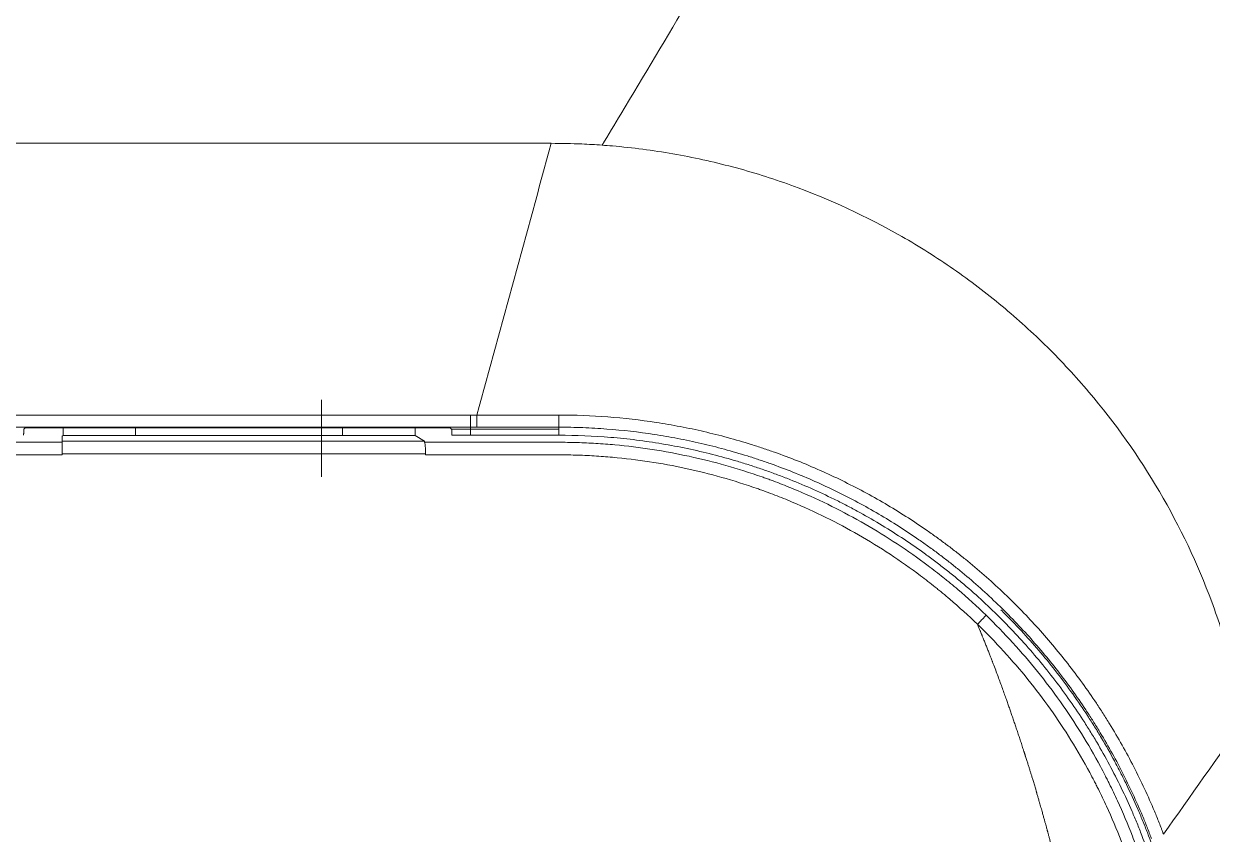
# Model space of a CAD drawing. Header units: inches. Extents: x 3778 to 56227, y -16914 to 35091.
# Drawn here: x 35951.9 to 36048.3, y -13238.3 to -13172.6 of the extents above; entities that cross this region are included whole.
import ezdxf

# ---------------------------------------------------------------- set-up
doc = ezdxf.new("R2010")
doc.units = ezdxf.units.IN
doc.header["$LTSCALE"] = 100
doc.header["$MEASUREMENT"] = 0
doc.layers.add('2-con', color=2, linetype='Continuous')
doc.layers.add('mark-B', color=2, linetype='Continuous', lineweight=20)

# ---------------------------------------------------------------- blocks, each defined once
blk = doc.blocks.new('무풍1way 일반')
at = {"layer": 'mark-B'}
for p, q in [((-437.569, -332.681), (-437.569, -337.426)), ((-437.569, -337.565), (-437.569, -332.932)), ((-437.569, -333.079), (-437.569, -335.12)), ((-437.569, -333.781), (-437.569, -333.102)), ((-437.569, -333.436), (-437.569, -338.928)), ((-437.569, -334.618), (-437.569, -333.565)), ((-446.004, -334.556), (-416.538, -334.556)), ((-437.569, -335.684), (-437.569, -333.781)), ((-437.569, -333.794), (-437.569, -334.367)), ((-437.569, -333.927), (-437.569, -337.936)), ((-437.569, -338.104), (-437.569, -334.598)), ((-416.538, -334.556), (-416.538, -335.575)), ((-445.16, -336.031), (-445.921, -335.575)), ((-416.538, -335.575), (-445.921, -335.575)), ((-437.569, -335.12), (-437.569, -335.732)), ((-416.538, -335.994), (-416.538, -335.575)), ((-456.822, -336.563), (-456.822, -336.061)), ((-456.822, -336.563), (-456.822, -336.061)), ((-445.16, -336.031), (-445.16, -336.668)), ((-445.16, -336.031), (-439.284, -336.031)), ((-439.284, -336.031), (-439.284, -336.668)), ((-439.284, -336.031), (-422.476, -336.031)), ((-422.476, -336.668), (-422.476, -336.031)), ((-422.476, -336.031), (-416.6, -336.031)), ((-416.6, -336.031), (-416.538, -335.994)), ((-416.6, -336.031), (-416.6, -336.668)), ((-456.822, -336.712), (-456.822, -336.563)), ((-456.822, -336.712), (-456.822, -336.563)), ((-437.569, -337.426), (-437.569, -338.285)), ((-437.569, -338.034), (-437.569, -337.565))]:
    blk.add_line(p, q, dxfattribs=at)
for centre, ratio, start_param, end_param in [((-445.916, -334.572), 0.087489, 4.695761, 6.230825), ((-456.822, -337.716), 0.000431, 1.590072, 3.124139), ((-456.822, -337.716), 0.000431, 1.590072, 3.124139)]:
    blk.add_ellipse(centre, major_axis=(0, -1.004), ratio=ratio, start_param=start_param, end_param=end_param, dxfattribs=at)
for points, knots in [([(-490.797, -320.718), (-490.818, -320.668), (-490.857, -320.573), (-490.913, -320.437), (-490.964, -320.314), (-491.008, -320.205), (-491.047, -320.11), (-491.081, -320.028), (-491.111, -319.957), (-491.135, -319.897), (-491.161, -319.835), (-491.192, -319.759), (-491.236, -319.652), (-491.314, -319.46), (-491.421, -319.192), (-491.553, -318.862), (-491.681, -318.536), (-491.799, -318.236), (-491.894, -317.99), (-491.955, -317.831), (-491.996, -317.727), (-492.031, -317.636), (-492.126, -317.39), (-492.274, -317.002), (-492.465, -316.49), (-492.648, -315.997), (-492.82, -315.522), (-492.984, -315.065), (-493.13, -314.653), (-493.262, -314.278), (-493.384, -313.93), (-493.506, -313.577), (-493.63, -313.218), (-493.756, -312.853), (-493.882, -312.482), (-494.009, -312.105), (-494.137, -311.722), (-494.265, -311.333), (-494.394, -310.938), (-494.491, -310.639), (-494.552, -310.446), (-494.576, -310.373), (-494.591, -310.325), (-494.601, -310.294), (-494.61, -310.264), (-494.623, -310.226), (-494.638, -310.179), (-494.656, -310.122), (-494.678, -310.057), (-494.727, -309.906), (-494.799, -309.679), (-494.892, -309.388), (-494.977, -309.117), (-495.057, -308.859), (-495.136, -308.605), (-495.203, -308.385), (-495.261, -308.197), (-495.309, -308.039), (-495.36, -307.871), (-495.413, -307.695), (-495.467, -307.517), (-495.514, -307.359), (-495.548, -307.244), (-495.567, -307.18), (-495.577, -307.144), (-495.585, -307.117), (-495.593, -307.087), (-495.615, -307.008), (-495.658, -306.858), (-495.728, -306.618), (-495.817, -306.313), (-495.924, -305.945), (-496.029, -305.572), (-496.125, -305.227), (-496.204, -304.943), (-496.272, -304.691), (-496.332, -304.472), (-496.383, -304.285), (-496.424, -304.137), (-496.452, -304.036), (-496.471, -303.968), (-496.488, -303.906), (-496.51, -303.824), (-496.538, -303.719), (-496.582, -303.553), (-496.639, -303.333), (-496.708, -303.069), (-496.775, -302.806), (-496.84, -302.55), (-496.898, -302.318), (-496.945, -302.13), (-496.976, -302.004), (-497, -301.911), (-497.022, -301.82), (-497.071, -301.624), (-497.141, -301.337), (-497.227, -300.978), (-497.307, -300.638), (-497.381, -300.318), (-497.45, -300.019), (-497.513, -299.741), (-497.572, -299.482), (-497.618, -299.279), (-497.654, -299.122), (-497.68, -299.006), (-497.706, -298.888), (-497.732, -298.769), (-497.759, -298.648), (-497.785, -298.526), (-497.811, -298.403), (-497.837, -298.28), (-497.861, -298.164), (-497.882, -298.06), (-497.9, -297.973), (-497.915, -297.901), (-497.927, -297.847), (-497.935, -297.812), (-497.942, -297.778), (-497.954, -297.722), (-497.976, -297.618), (-498.006, -297.47), (-498.042, -297.294), (-498.079, -297.109), (-498.115, -296.925), (-498.151, -296.743), (-498.186, -296.562), (-498.218, -296.393), (-498.247, -296.243), (-498.27, -296.12), (-498.288, -296.023), (-498.304, -295.938), (-498.324, -295.836), (-498.358, -295.655), (-498.404, -295.403), (-498.46, -295.097), (-498.514, -294.792), (-498.568, -294.487), (-498.62, -294.182), (-498.672, -293.877), (-498.705, -293.674), (-498.722, -293.572)], [0, 0, 0, 0, 0.005728, 0.010931, 0.015611, 0.019767, 0.023398, 0.026504, 0.029085, 0.031592, 0.03334, 0.036243, 0.0403, 0.045514, 0.058237, 0.070797, 0.083191, 0.095309, 0.104897, 0.111062, 0.113364, 0.116785, 0.121326, 0.141344, 0.160639, 0.179209, 0.197051, 0.214166, 0.230551, 0.24332, 0.2563, 0.269492, 0.282895, 0.29651, 0.310337, 0.324375, 0.338626, 0.353089, 0.367765, 0.382653, 0.386301, 0.38922, 0.390789, 0.391579, 0.392676, 0.394104, 0.395862, 0.39795, 0.400368, 0.403116, 0.414805, 0.425577, 0.435431, 0.444826, 0.454221, 0.463616, 0.469147, 0.474998, 0.481169, 0.48766, 0.494471, 0.500882, 0.505134, 0.507147, 0.507929, 0.509134, 0.510072, 0.511278, 0.517763, 0.5266, 0.537792, 0.551338, 0.567241, 0.578828, 0.589226, 0.598434, 0.606452, 0.613279, 0.618915, 0.622732, 0.624327, 0.626484, 0.62948, 0.633317, 0.637995, 0.647705, 0.65734, 0.666898, 0.676379, 0.685328, 0.692199, 0.696864, 0.699104, 0.702394, 0.706736, 0.720536, 0.733594, 0.745909, 0.757482, 0.768312, 0.778399, 0.787743, 0.796342, 0.800505, 0.804717, 0.808976, 0.813284, 0.817641, 0.822045, 0.826498, 0.831, 0.835311, 0.83905, 0.842212, 0.844797, 0.846805, 0.848054, 0.848609, 0.850445, 0.854167, 0.859774, 0.866485, 0.873151, 0.879761, 0.886315, 0.892813, 0.899255, 0.904589, 0.908992, 0.912463, 0.915008, 0.918234, 0.923447, 0.934425, 0.94539, 0.95634, 0.967276, 0.978198, 0.989106, 1, 1, 1, 1]), ([(-492.695, -321.896), (-492.824, -321.77), (-492.953, -321.642), (-493.577, -321.016), (-494.064, -320.507), (-495.016, -319.471), (-495.48, -318.944), (-496.388, -317.869), (-496.832, -317.322), (-498.129, -315.652), (-498.95, -314.5), (-499.824, -313.16), (-499.921, -313.01), (-500.112, -312.71), (-500.207, -312.559), (-500.49, -312.105), (-500.675, -311.8), (-501.221, -310.88), (-501.748, -309.949), (-502.245, -309.003), (-502.489, -308.527), (-502.569, -308.368), (-502.728, -308.049), (-502.807, -307.889), (-503.197, -307.087), (-503.569, -306.279), (-503.919, -305.463), (-504.058, -305.136), (-504.126, -304.972), (-504.328, -304.479), (-504.459, -304.149), (-504.84, -303.155), (-505.081, -302.487), (-505.428, -301.48), (-505.542, -301.143), (-505.767, -300.469), (-506.1, -299.457), (-506.421, -298.439), (-506.63, -297.759)], [0, 0, 0, 0, 0.019349, 0.019349, 0.094784, 0.094784, 0.170218, 0.170218, 0.245653, 0.245653, 0.396522, 0.396522, 0.415381, 0.415381, 0.43424, 0.43424, 0.471957, 0.471957, 0.547392, 0.585109, 0.585109, 0.603968, 0.603968, 0.622827, 0.622827, 0.698261, 0.71712, 0.71712, 0.735979, 0.735979, 0.773696, 0.773696, 0.849131, 0.849131, 0.886848, 0.886848, 0.924565, 1, 1, 1, 1]), ([(-506.15, -297.612), (-505.943, -298.284), (-505.732, -298.955), (-505.407, -299.958), (-505.297, -300.292), (-505.075, -300.958), (-504.963, -301.29), (-504.619, -302.285), (-504.383, -302.945), (-504.007, -303.926), (-503.879, -304.252), (-503.68, -304.737), (-503.613, -304.899), (-503.477, -305.221), (-502.857, -306.668), (-502.17, -308.086), (-501.174, -309.942), (-500.656, -310.861), (-500.108, -311.767), (-499.828, -312.218), (-499.734, -312.368), (-499.545, -312.666), (-499.45, -312.815), (-498.585, -314.146), (-497.772, -315.29), (-496.487, -316.948), (-496.049, -317.492), (-495.149, -318.559), (-494.689, -319.083), (-493.747, -320.112), (-493.265, -320.617), (-492.28, -321.607), (-491.776, -322.093), (-490.748, -323.045), (-489.96, -323.745), (-489.147, -324.422), (-488.736, -324.757), (-488.599, -324.868), (-488.322, -325.089), (-487.906, -325.417), (-487.486, -325.738), (-486.923, -326.16), (-486.639, -326.368), (-485.783, -326.981), (-485.205, -327.377), (-484.035, -328.144), (-482.85, -328.885), (-481.639, -329.577), (-480.719, -330.077), (-480.411, -330.24), (-479.791, -330.561), (-479.48, -330.718), (-478.539, -331.179), (-477.272, -331.77), (-475.652, -332.444), (-474.499, -332.882), (-474, -333.062), (-473.667, -333.181), (-473.5, -333.24), (-472.999, -333.412), (-472.664, -333.524), (-471.993, -333.739), (-471.657, -333.843), (-470.647, -334.144), (-469.971, -334.331), (-468.615, -334.675), (-467.253, -334.99), (-465.882, -335.25), (-464.506, -335.48), (-463.816, -335.581), (-462.43, -335.755), (-460.345, -335.973), (-458.237, -336.061), (-456.822, -336.061)], [0, 0, 0, 0, 0.03125, 0.03125, 0.046875, 0.046875, 0.0625, 0.0625, 0.09375, 0.09375, 0.109375, 0.109375, 0.117187, 0.117187, 0.125, 0.1875, 0.1875, 0.21875, 0.234375, 0.234375, 0.242187, 0.242187, 0.25, 0.25, 0.3125, 0.3125, 0.34375, 0.34375, 0.375, 0.375, 0.40625, 0.40625, 0.4375, 0.4375, 0.46875, 0.484375, 0.484375, 0.492187, 0.492187, 0.5, 0.515625, 0.515625, 0.53125, 0.53125, 0.5625, 0.5625, 0.59375, 0.625, 0.625, 0.640625, 0.640625, 0.65625, 0.65625, 0.6875, 0.71875, 0.734375, 0.742187, 0.742187, 0.75, 0.75, 0.765625, 0.765625, 0.78125, 0.78125, 0.8125, 0.8125, 0.84375, 0.875, 0.875, 0.90625, 0.90625, 0.9375, 1, 1, 1, 1]), ([(-506.15, -297.612), (-505.943, -298.284), (-505.732, -298.955), (-505.407, -299.958), (-505.297, -300.292), (-505.075, -300.958), (-504.963, -301.29), (-504.619, -302.285), (-504.383, -302.945), (-504.007, -303.926), (-503.879, -304.252), (-503.68, -304.737), (-503.613, -304.899), (-503.477, -305.221), (-502.857, -306.668), (-502.17, -308.086), (-501.174, -309.942), (-500.656, -310.861), (-500.108, -311.767), (-499.828, -312.218), (-499.734, -312.368), (-499.545, -312.666), (-499.45, -312.815), (-498.585, -314.146), (-497.772, -315.29), (-496.487, -316.948), (-496.049, -317.492), (-495.149, -318.559), (-494.689, -319.083), (-493.747, -320.112), (-493.265, -320.617), (-492.28, -321.607), (-491.776, -322.093), (-490.748, -323.045), (-489.96, -323.745), (-489.147, -324.422), (-488.736, -324.757), (-488.599, -324.868), (-488.322, -325.089), (-487.906, -325.417), (-487.486, -325.738), (-486.923, -326.16), (-486.639, -326.368), (-485.783, -326.981), (-485.205, -327.377), (-484.035, -328.144), (-482.85, -328.885), (-481.639, -329.577), (-480.719, -330.077), (-480.411, -330.24), (-479.791, -330.561), (-479.48, -330.718), (-478.539, -331.179), (-477.272, -331.77), (-475.652, -332.444), (-474.499, -332.882), (-474, -333.062), (-473.667, -333.181), (-473.5, -333.24), (-472.999, -333.412), (-472.664, -333.524), (-471.993, -333.739), (-471.657, -333.843), (-470.647, -334.144), (-469.971, -334.331), (-468.615, -334.675), (-467.253, -334.99), (-465.882, -335.25), (-464.506, -335.48), (-463.816, -335.581), (-462.43, -335.755), (-460.345, -335.973), (-458.237, -336.061), (-456.822, -336.061)], [0, 0, 0, 0, 0.03125, 0.03125, 0.046875, 0.046875, 0.0625, 0.0625, 0.09375, 0.09375, 0.109375, 0.109375, 0.117188, 0.117188, 0.125, 0.1875, 0.1875, 0.21875, 0.234375, 0.234375, 0.242188, 0.242188, 0.25, 0.25, 0.3125, 0.3125, 0.34375, 0.34375, 0.375, 0.375, 0.40625, 0.40625, 0.4375, 0.4375, 0.46875, 0.484375, 0.484375, 0.492188, 0.492188, 0.5, 0.515625, 0.515625, 0.53125, 0.53125, 0.5625, 0.5625, 0.59375, 0.625, 0.625, 0.640625, 0.640625, 0.65625, 0.65625, 0.6875, 0.71875, 0.734375, 0.742188, 0.742188, 0.75, 0.75, 0.765625, 0.765625, 0.78125, 0.78125, 0.8125, 0.8125, 0.84375, 0.875, 0.875, 0.90625, 0.90625, 0.9375, 1, 1, 1, 1]), ([(-491.496, -321.457), (-492.244, -320.734), (-492.965, -319.991), (-494.356, -318.468), (-495.026, -317.687), (-496.314, -316.088), (-496.932, -315.27), (-498.118, -313.596), (-498.686, -312.741), (-499.769, -310.992), (-500.285, -310.098), (-500.897, -308.957), (-501.078, -308.613), (-501.255, -308.266), (-501.373, -308.035), (-501.431, -307.918), (-501.72, -307.336), (-501.944, -306.867), (-502.593, -305.452), (-502.996, -304.497), (-503.556, -303.045), (-503.736, -302.559), (-504.08, -301.579), (-504.244, -301.086), (-504.401, -300.59)], [0, 0, 0, 0, 0.125, 0.125, 0.25, 0.25, 0.375, 0.375, 0.5, 0.5, 0.625, 0.625, 0.65625, 0.671875, 0.671875, 0.6875, 0.6875, 0.75, 0.75, 0.875, 0.875, 0.9375, 0.9375, 1, 1, 1, 1]), ([(-503.471, -300.272), (-503.466, -300.287), (-503.461, -300.303), (-503.451, -300.333), (-503.437, -300.379), (-503.403, -300.485), (-503.334, -300.697), (-503.274, -300.878), (-503.153, -301.241), (-503.07, -301.481), (-502.817, -302.201), (-502.641, -302.678), (-502.09, -304.1), (-501.693, -305.037), (-501.054, -306.423), (-500.834, -306.882), (-500.55, -307.452), (-500.492, -307.566), (-500.377, -307.793), (-500.202, -308.133), (-500.024, -308.47), (-499.423, -309.588), (-498.916, -310.463), (-497.852, -312.177), (-497.295, -313.015), (-496.131, -314.656), (-495.524, -315.457), (-494.26, -317.024), (-493.603, -317.789), (-492.239, -319.282), (-491.531, -320.01), (-490.798, -320.719)], [0, 0, 0, 0, 0.001953, 0.001953, 0.003906, 0.007813, 0.015625, 0.03125, 0.03125, 0.0625, 0.0625, 0.125, 0.125, 0.25, 0.25, 0.3125, 0.3125, 0.328125, 0.328125, 0.34375, 0.375, 0.375, 0.5, 0.5, 0.625, 0.625, 0.75, 0.75, 0.875, 0.875, 1, 1, 1, 1]), ([(-456.821, -337.697), (-459.491, -337.697), (-462.126, -337.494), (-465.378, -336.997), (-466.026, -336.885), (-467.319, -336.637), (-468.607, -336.365), (-469.887, -336.043), (-471.163, -335.698), (-471.799, -335.512), (-472.749, -335.216), (-473.066, -335.114), (-473.539, -334.956), (-473.697, -334.902), (-474.012, -334.794), (-474.17, -334.739), (-474.956, -334.46), (-475.578, -334.226), (-477.426, -333.49), (-478.634, -332.954), (-480.409, -332.086), (-480.995, -331.786), (-482.155, -331.164), (-483.302, -330.52), (-484.987, -329.489), (-486.087, -328.759), (-486.902, -328.194), (-487.172, -328.004), (-487.71, -327.616), (-487.977, -327.42), (-488.509, -327.022), (-488.905, -326.719), (-489.297, -326.409), (-489.559, -326.202), (-489.689, -326.097), (-490.853, -325.153), (-491.85, -324.279), (-493.289, -322.918), (-493.76, -322.456), (-494.682, -321.516), (-495.134, -321.037), (-496.019, -320.064), (-496.453, -319.569), (-497.301, -318.563), (-497.716, -318.052), (-498.528, -317.013), (-498.925, -316.485), (-499.699, -315.413), (-500.077, -314.869), (-500.63, -314.04), (-500.812, -313.761), (-501.081, -313.341), (-501.17, -313.2), (-501.347, -312.917), (-501.435, -312.775), (-501.871, -312.065), (-502.208, -311.492), (-502.859, -310.333), (-503.174, -309.748), (-503.78, -308.568), (-504.072, -307.972), (-504.633, -306.769), (-504.902, -306.161), (-505.224, -305.395), (-505.288, -305.241), (-505.413, -304.933), (-505.537, -304.624), (-505.688, -304.236), (-505.791, -303.963), (-505.842, -303.826), (-505.868, -303.758), (-505.881, -303.724), (-505.887, -303.707), (-505.89, -303.699), (-505.892, -303.695), (-505.892, -303.692), (-505.893, -303.69)], [0, 0, 0, 0, 0.125, 0.125, 0.15625, 0.15625, 0.1875, 0.21875, 0.21875, 0.25, 0.25, 0.265625, 0.265625, 0.273438, 0.273438, 0.28125, 0.28125, 0.3125, 0.3125, 0.375, 0.375, 0.40625, 0.40625, 0.4375, 0.46875, 0.5, 0.5, 0.515625, 0.515625, 0.53125, 0.53125, 0.546875, 0.554688, 0.554688, 0.5625, 0.5625, 0.625, 0.625, 0.65625, 0.65625, 0.6875, 0.6875, 0.71875, 0.71875, 0.75, 0.75, 0.78125, 0.78125, 0.8125, 0.8125, 0.828125, 0.828125, 0.835938, 0.835938, 0.84375, 0.84375, 0.875, 0.875, 0.90625, 0.90625, 0.9375, 0.9375, 0.96875, 0.96875, 0.976562, 0.976562, 0.984375, 0.992187, 0.996094, 0.998047, 0.999023, 0.999512, 0.999756, 0.999878, 0.999878, 1, 1, 1, 1]), ([(-456.821, -337.697), (-459.491, -337.697), (-462.126, -337.494), (-465.378, -336.997), (-466.026, -336.885), (-467.319, -336.637), (-468.607, -336.365), (-469.887, -336.043), (-471.163, -335.698), (-471.799, -335.512), (-472.749, -335.216), (-473.066, -335.114), (-473.539, -334.956), (-473.697, -334.902), (-474.012, -334.794), (-474.17, -334.739), (-474.956, -334.46), (-475.578, -334.226), (-477.426, -333.49), (-478.634, -332.954), (-480.409, -332.086), (-480.995, -331.786), (-482.155, -331.164), (-483.302, -330.52), (-484.987, -329.489), (-486.087, -328.759), (-486.902, -328.194), (-487.172, -328.004), (-487.71, -327.616), (-487.977, -327.42), (-488.509, -327.022), (-488.905, -326.719), (-489.297, -326.409), (-489.559, -326.202), (-489.689, -326.097), (-490.853, -325.153), (-491.85, -324.279), (-493.289, -322.918), (-493.76, -322.456), (-494.682, -321.516), (-495.134, -321.037), (-496.019, -320.064), (-496.453, -319.569), (-497.301, -318.563), (-497.716, -318.052), (-498.528, -317.013), (-498.925, -316.485), (-499.699, -315.413), (-500.077, -314.869), (-500.63, -314.04), (-500.812, -313.761), (-501.081, -313.341), (-501.17, -313.2), (-501.347, -312.917), (-501.435, -312.775), (-501.871, -312.065), (-502.208, -311.492), (-502.859, -310.333), (-503.174, -309.748), (-503.78, -308.568), (-504.072, -307.972), (-504.633, -306.769), (-504.902, -306.161), (-505.224, -305.395), (-505.288, -305.241), (-505.413, -304.933), (-505.537, -304.624), (-505.688, -304.236), (-505.791, -303.963), (-505.842, -303.826), (-505.868, -303.758), (-505.881, -303.724), (-505.887, -303.707), (-505.89, -303.699), (-505.892, -303.695), (-505.892, -303.692), (-505.893, -303.69)], [0, 0, 0, 0, 0.125, 0.125, 0.15625, 0.15625, 0.1875, 0.21875, 0.21875, 0.25, 0.25, 0.265625, 0.265625, 0.273438, 0.273438, 0.28125, 0.28125, 0.3125, 0.3125, 0.375, 0.375, 0.40625, 0.40625, 0.4375, 0.46875, 0.5, 0.5, 0.515625, 0.515625, 0.53125, 0.53125, 0.546875, 0.554688, 0.554688, 0.5625, 0.5625, 0.625, 0.625, 0.65625, 0.65625, 0.6875, 0.6875, 0.71875, 0.71875, 0.75, 0.75, 0.78125, 0.78125, 0.8125, 0.8125, 0.828125, 0.828125, 0.835938, 0.835938, 0.84375, 0.84375, 0.875, 0.875, 0.90625, 0.90625, 0.9375, 0.9375, 0.96875, 0.96875, 0.976562, 0.976562, 0.984375, 0.992187, 0.996094, 0.998047, 0.999023, 0.999512, 0.999756, 0.999878, 0.999878, 1, 1, 1, 1]), ([(-504.907, -303.35), (-504.793, -303.657), (-504.619, -304.115), (-504.437, -304.57), (-504.315, -304.872), (-504.252, -305.023), (-503.938, -305.775), (-503.675, -306.371), (-503.128, -307.552), (-502.843, -308.137), (-502.251, -309.296), (-501.944, -309.87), (-501.308, -311.007), (-500.979, -311.571), (-500.553, -312.268), (-500.467, -312.407), (-500.294, -312.684), (-500.207, -312.823), (-499.943, -313.236), (-499.41, -314.056), (-498.855, -314.857), (-498.097, -315.909), (-497.708, -316.427), (-496.914, -317.446), (-496.507, -317.948), (-495.676, -318.935), (-495.252, -319.42), (-494.384, -320.375), (-493.941, -320.844), (-493.037, -321.767), (-492.576, -322.22), (-491.166, -323.554), (-490.189, -324.412), (-489.047, -325.338), (-488.919, -325.441), (-488.664, -325.644), (-488.279, -325.948), (-487.89, -326.245), (-487.369, -326.636), (-487.107, -326.828), (-486.58, -327.208), (-486.315, -327.395), (-485.516, -327.948), (-484.438, -328.665), (-482.786, -329.675), (-481.661, -330.307), (-480.524, -330.917), (-479.95, -331.212), (-478.209, -332.063), (-477.025, -332.588), (-475.213, -333.309), (-474.602, -333.539), (-473.832, -333.812), (-473.677, -333.866), (-473.368, -333.973), (-473.214, -334.025), (-472.749, -334.18), (-472.439, -334.28), (-471.507, -334.571), (-470.884, -334.752), (-469.633, -335.091), (-468.378, -335.406), (-467.114, -335.673), (-465.847, -335.916), (-465.211, -336.026), (-463.298, -336.318), (-462.015, -336.466), (-460.077, -336.613), (-459.105, -336.669), (-457.965, -336.701), (-457.394, -336.709), (-457.108, -336.711), (-456.965, -336.712), (-456.893, -336.712), (-456.863, -336.712), (-456.842, -336.712), (-456.832, -336.712), (-456.822, -336.712)], [0, 0, 0, 0, 0.015625, 0.023438, 0.023438, 0.03125, 0.03125, 0.0625, 0.0625, 0.09375, 0.09375, 0.125, 0.125, 0.15625, 0.15625, 0.164063, 0.164063, 0.171875, 0.171875, 0.1875, 0.21875, 0.21875, 0.25, 0.25, 0.28125, 0.28125, 0.3125, 0.3125, 0.34375, 0.34375, 0.375, 0.375, 0.4375, 0.4375, 0.445313, 0.445313, 0.453125, 0.46875, 0.46875, 0.484375, 0.484375, 0.5, 0.5, 0.53125, 0.5625, 0.59375, 0.59375, 0.625, 0.625, 0.6875, 0.6875, 0.71875, 0.71875, 0.726563, 0.726563, 0.734375, 0.734375, 0.75, 0.75, 0.78125, 0.78125, 0.8125, 0.84375, 0.84375, 0.875, 0.875, 0.9375, 0.9375, 0.96875, 0.984375, 0.992188, 0.996094, 0.998047, 0.999023, 0.999512, 0.999512, 1, 1, 1, 1]), ([(-504.907, -303.35), (-504.793, -303.657), (-504.619, -304.115), (-504.437, -304.57), (-504.315, -304.872), (-504.252, -305.023), (-503.938, -305.775), (-503.675, -306.371), (-503.128, -307.552), (-502.843, -308.137), (-502.251, -309.296), (-501.944, -309.87), (-501.308, -311.007), (-500.979, -311.571), (-500.553, -312.268), (-500.467, -312.407), (-500.294, -312.684), (-500.207, -312.823), (-499.943, -313.236), (-499.41, -314.056), (-498.855, -314.857), (-498.097, -315.909), (-497.708, -316.427), (-496.914, -317.446), (-496.507, -317.948), (-495.676, -318.935), (-495.252, -319.42), (-494.384, -320.375), (-493.941, -320.844), (-493.037, -321.767), (-492.576, -322.22), (-491.166, -323.554), (-490.189, -324.412), (-489.047, -325.338), (-488.919, -325.441), (-488.664, -325.644), (-488.279, -325.948), (-487.89, -326.245), (-487.369, -326.636), (-487.107, -326.828), (-486.58, -327.208), (-486.315, -327.395), (-485.516, -327.948), (-484.438, -328.665), (-482.786, -329.675), (-481.661, -330.307), (-480.524, -330.917), (-479.95, -331.212), (-478.209, -332.063), (-477.025, -332.588), (-475.213, -333.309), (-474.602, -333.539), (-473.832, -333.812), (-473.677, -333.866), (-473.368, -333.973), (-473.214, -334.025), (-472.749, -334.18), (-472.439, -334.28), (-471.507, -334.571), (-470.884, -334.752), (-469.633, -335.091), (-468.378, -335.406), (-467.114, -335.673), (-465.847, -335.916), (-465.211, -336.026), (-463.298, -336.318), (-462.015, -336.466), (-460.077, -336.613), (-459.105, -336.669), (-457.965, -336.701), (-457.394, -336.709), (-457.108, -336.711), (-456.965, -336.712), (-456.893, -336.712), (-456.863, -336.712), (-456.842, -336.712), (-456.832, -336.712), (-456.822, -336.712)], [0, 0, 0, 0, 0.015625, 0.023438, 0.023438, 0.03125, 0.03125, 0.0625, 0.0625, 0.09375, 0.09375, 0.125, 0.125, 0.15625, 0.15625, 0.164063, 0.164063, 0.171875, 0.171875, 0.1875, 0.21875, 0.21875, 0.25, 0.25, 0.28125, 0.28125, 0.3125, 0.3125, 0.34375, 0.34375, 0.375, 0.375, 0.4375, 0.4375, 0.445313, 0.445313, 0.453125, 0.46875, 0.46875, 0.484375, 0.484375, 0.5, 0.5, 0.53125, 0.5625, 0.59375, 0.59375, 0.625, 0.625, 0.6875, 0.6875, 0.71875, 0.71875, 0.726562, 0.726562, 0.734375, 0.734375, 0.75, 0.75, 0.78125, 0.78125, 0.8125, 0.84375, 0.84375, 0.875, 0.875, 0.9375, 0.9375, 0.96875, 0.984375, 0.992188, 0.996094, 0.998047, 0.999023, 0.999512, 0.999512, 1, 1, 1, 1]), ([(-510.949, -319.135), (-510.842, -319.488), (-510.486, -320.629), (-509.01, -324.882), (-505.814, -331.63), (-501.013, -338.396), (-496.516, -343.253), (-492.84, -346.589), (-488.889, -349.596), (-483.291, -353.129), (-477.268, -355.917), (-470.95, -357.895), (-466.908, -358.778), (-463.639, -359.279), (-461.716, -359.487), (-460.612, -359.574), (-460.332, -359.594)], [0, 0, 0, 0, 0.016085, 0.052074, 0.196028, 0.339981, 0.411958, 0.483935, 0.555912, 0.627889, 0.771843, 0.84382, 0.915797, 0.951785, 0.987774, 1, 1, 1, 1]), ([(-510.949, -319.135), (-510.842, -319.488), (-510.486, -320.629), (-509.01, -324.882), (-505.814, -331.63), (-501.013, -338.396), (-496.516, -343.253), (-492.84, -346.589), (-488.889, -349.596), (-483.291, -353.129), (-477.268, -355.917), (-470.95, -357.895), (-466.908, -358.778), (-463.639, -359.279), (-461.716, -359.487), (-460.612, -359.574), (-460.332, -359.594)], [0, 0, 0, 0, 0.016085, 0.052074, 0.196028, 0.339981, 0.411958, 0.483935, 0.555912, 0.627889, 0.771843, 0.84382, 0.915797, 0.951785, 0.987774, 1, 1, 1, 1]), ([(-491.494, -321.458), (-491.497, -321.46), (-491.495, -321.456), (-491.48, -321.439), (-491.469, -321.425), (-491.436, -321.389), (-491.415, -321.367), (-491.365, -321.313), (-491.336, -321.282), (-491.271, -321.213), (-491.236, -321.175), (-491.158, -321.094), (-491.117, -321.05), (-491.03, -320.96), (-490.985, -320.912), (-490.892, -320.816), (-490.845, -320.767), (-490.798, -320.719)], [0, 0, 0, 0, 0.125, 0.125, 0.25, 0.25, 0.375, 0.375, 0.5, 0.5, 0.625, 0.625, 0.75, 0.75, 0.875, 0.875, 1, 1, 1, 1]), ([(-490.797, -320.719), (-490.067, -321.424), (-489.317, -322.106), (-488.352, -322.93), (-488.158, -323.093), (-487.864, -323.336), (-487.766, -323.416), (-487.569, -323.576), (-487.076, -323.974), (-486.577, -324.361), (-485.368, -325.27), (-484.546, -325.849), (-482.872, -326.952), (-481.167, -328.001), (-479.402, -328.945), (-477.606, -329.834), (-476.693, -330.252), (-475.299, -330.838), (-474.831, -331.027), (-474.123, -331.299), (-473.886, -331.388), (-473.529, -331.519), (-473.409, -331.562), (-473.17, -331.648), (-472.095, -332.028), (-471.012, -332.369), (-468.108, -333.186), (-466.151, -333.607), (-463.184, -334.059), (-462.19, -334.18), (-460.69, -334.315), (-460.189, -334.352), (-459.184, -334.412), (-458.68, -334.434), (-457.922, -334.455), (-457.669, -334.46), (-457.163, -334.467), (-456.909, -334.468), (-456.149, -334.472), (-455.641, -334.471), (-454.88, -334.468), (-454.627, -334.468), (-454.12, -334.466), (-453.866, -334.466), (-453.105, -334.465), (-452.598, -334.466), (-451.837, -334.467), (-451.584, -334.468), (-451.076, -334.468), (-450.315, -334.469), (-449.555, -334.469), (-448.033, -334.469), (-447.019, -334.468), (-446.004, -334.468)], [0, 0, 0, 0, 0.0625, 0.0625, 0.078125, 0.078125, 0.085938, 0.085938, 0.09375, 0.125, 0.125, 0.1875, 0.1875, 0.25, 0.3125, 0.3125, 0.375, 0.375, 0.40625, 0.40625, 0.421875, 0.421875, 0.429687, 0.429687, 0.4375, 0.5, 0.5, 0.625, 0.625, 0.6875, 0.6875, 0.71875, 0.71875, 0.75, 0.75, 0.765625, 0.765625, 0.78125, 0.78125, 0.8125, 0.8125, 0.828125, 0.828125, 0.84375, 0.84375, 0.875, 0.875, 0.890625, 0.890625, 0.90625, 0.9375, 0.9375, 1, 1, 1, 1]), ([(-445.913, -335.488), (-446.946, -335.488), (-447.978, -335.489), (-449.527, -335.489), (-450.302, -335.489), (-451.076, -335.488), (-451.592, -335.488), (-451.85, -335.487), (-452.625, -335.486), (-453.141, -335.486), (-453.916, -335.486), (-454.174, -335.487), (-454.69, -335.488), (-454.948, -335.489), (-455.723, -335.491), (-456.239, -335.492), (-457.013, -335.488), (-457.271, -335.486), (-457.658, -335.48), (-457.787, -335.478), (-458.044, -335.472), (-458.173, -335.469), (-458.815, -335.449), (-459.328, -335.426), (-460.35, -335.363), (-460.86, -335.324), (-462.386, -335.184), (-463.398, -335.06), (-466.417, -334.595), (-468.409, -334.163), (-471.364, -333.328), (-472.343, -333.018), (-473.439, -332.634), (-473.56, -332.591), (-473.803, -332.504), (-473.925, -332.46), (-474.288, -332.326), (-475.011, -332.053), (-475.726, -331.765), (-477.143, -331.167), (-478.072, -330.741), (-479.899, -329.834), (-481.696, -328.873), (-483.43, -327.803), (-485.134, -326.68), (-485.97, -326.091), (-487.201, -325.165), (-487.607, -324.85), (-488.11, -324.447), (-488.211, -324.366), (-488.411, -324.203), (-488.511, -324.121), (-488.809, -323.874), (-489.007, -323.708), (-489.989, -322.869), (-490.753, -322.175), (-491.496, -321.457)], [0, 0, 0, 0, 0.0625, 0.0625, 0.09375, 0.109375, 0.109375, 0.125, 0.125, 0.15625, 0.15625, 0.171875, 0.171875, 0.1875, 0.1875, 0.21875, 0.21875, 0.234375, 0.234375, 0.242187, 0.242187, 0.25, 0.25, 0.28125, 0.28125, 0.3125, 0.3125, 0.375, 0.375, 0.5, 0.5, 0.5625, 0.5625, 0.570313, 0.570313, 0.578125, 0.578125, 0.59375, 0.625, 0.625, 0.6875, 0.6875, 0.75, 0.8125, 0.8125, 0.875, 0.875, 0.90625, 0.90625, 0.914062, 0.914062, 0.921875, 0.921875, 0.9375, 0.9375, 1, 1, 1, 1]), ([(-416.538, -334.467), (-405.851, -334.467), (-395.164, -334.467), (-373.79, -334.467), (-363.103, -334.467), (-331.042, -334.468), (-309.668, -334.468), (-245.545, -334.468), (-202.797, -334.467), (-160.049, -334.467)], [0, 0, 0, 0, 0.125, 0.125, 0.25, 0.25, 0.5, 0.5, 1, 1, 1, 1]), ([(-160.049, -335.487), (-202.797, -335.488), (-245.545, -335.488), (-309.668, -335.488), (-331.042, -335.488), (-363.103, -335.488), (-373.79, -335.488), (-395.164, -335.487), (-405.851, -335.487), (-416.538, -335.488)], [0, 0, 0, 0, 0.5, 0.5, 0.75, 0.75, 0.875, 0.875, 1, 1, 1, 1]), ([(-456.822, -336.061), (-456.487, -336.061), (-456.152, -336.061), (-454.479, -336.061), (-453.14, -336.061), (-451.085, -336.061), (-450.37, -336.061), (-449.654, -336.061)], [0, 0, 0, 0, 0.140095, 0.140095, 0.700473, 0.700473, 1, 1, 1, 1]), ([(-456.822, -336.061), (-456.487, -336.061), (-456.152, -336.061), (-454.479, -336.061), (-453.14, -336.061), (-451.085, -336.061), (-450.37, -336.061), (-449.654, -336.061)], [0, 0, 0, 0, 0.140095, 0.140095, 0.700473, 0.700473, 1, 1, 1, 1]), ([(-449.654, -336.061), (-449.319, -336.061), (-448.985, -336.061), (-448.48, -336.061), (-448.31, -336.061), (-448.14, -336.061)], [0, 0, 0, 0, 0.66304, 0.66304, 1, 1, 1, 1]), ([(-449.654, -336.563), (-449.654, -336.563), (-449.654, -336.559), (-449.654, -336.545), (-449.654, -336.535), (-449.654, -336.51), (-449.654, -336.494), (-449.654, -336.457), (-449.654, -336.436), (-449.654, -336.39), (-449.654, -336.365), (-449.654, -336.31), (-449.654, -336.281), (-449.654, -336.221), (-449.654, -336.19), (-449.654, -336.126), (-449.654, -336.094), (-449.654, -336.061)], [0, 0, 0, 0, 0.125, 0.125, 0.25, 0.25, 0.375, 0.375, 0.5, 0.5, 0.625, 0.625, 0.75, 0.75, 0.875, 0.875, 1, 1, 1, 1]), ([(-449.654, -336.061), (-449.319, -336.061), (-448.985, -336.061), (-448.48, -336.061), (-448.31, -336.061), (-448.14, -336.061)], [0, 0, 0, 0, 0.66304, 0.66304, 1, 1, 1, 1]), ([(-449.654, -336.563), (-449.654, -336.563), (-449.654, -336.559), (-449.654, -336.545), (-449.654, -336.535), (-449.654, -336.51), (-449.654, -336.494), (-449.654, -336.457), (-449.654, -336.436), (-449.654, -336.39), (-449.654, -336.365), (-449.654, -336.31), (-449.654, -336.281), (-449.654, -336.221), (-449.654, -336.19), (-449.654, -336.126), (-449.654, -336.094), (-449.654, -336.061)], [0, 0, 0, 0, 0.125, 0.125, 0.25, 0.25, 0.375, 0.375, 0.5, 0.5, 0.625, 0.625, 0.75, 0.75, 0.875, 0.875, 1, 1, 1, 1]), ([(-448.14, -336.061), (-448.14, -336.094), (-448.14, -336.126), (-448.14, -336.174), (-448.139, -336.19), (-448.139, -336.221), (-448.139, -336.236), (-448.139, -336.281), (-448.139, -336.31), (-448.138, -336.351), (-448.138, -336.364), (-448.138, -336.389), (-448.137, -336.401), (-448.137, -336.436), (-448.136, -336.457), (-448.136, -336.485), (-448.135, -336.493), (-448.135, -336.509), (-448.134, -336.523), (-448.134, -336.534), (-448.133, -336.544), (-448.133, -336.549), (-448.132, -336.559), (-448.132, -336.563), (-448.131, -336.563)], [0, 0, 0, 0, 0.125, 0.125, 0.1875, 0.1875, 0.25, 0.25, 0.375, 0.375, 0.4375, 0.4375, 0.5, 0.5, 0.625, 0.625, 0.6875, 0.6875, 0.75, 0.8125, 0.8125, 0.875, 0.875, 1, 1, 1, 1]), ([(-448.14, -336.061), (-448.14, -336.094), (-448.14, -336.126), (-448.14, -336.174), (-448.139, -336.19), (-448.139, -336.221), (-448.139, -336.236), (-448.139, -336.281), (-448.139, -336.31), (-448.138, -336.351), (-448.138, -336.364), (-448.138, -336.389), (-448.137, -336.401), (-448.137, -336.436), (-448.136, -336.457), (-448.136, -336.485), (-448.135, -336.493), (-448.135, -336.509), (-448.134, -336.523), (-448.134, -336.534), (-448.133, -336.544), (-448.133, -336.549), (-448.132, -336.559), (-448.132, -336.563), (-448.131, -336.563)], [0, 0, 0, 0, 0.125, 0.125, 0.1875, 0.1875, 0.25, 0.25, 0.375, 0.375, 0.4375, 0.4375, 0.5, 0.5, 0.625, 0.625, 0.6875, 0.6875, 0.75, 0.8125, 0.8125, 0.875, 0.875, 1, 1, 1, 1]), ([(-413.413, -336.563), (-413.412, -336.563), (-413.411, -336.559), (-413.411, -336.549), (-413.41, -336.545), (-413.41, -336.535), (-413.41, -336.529), (-413.409, -336.51), (-413.408, -336.494), (-413.408, -336.467), (-413.407, -336.457), (-413.407, -336.436), (-413.407, -336.425), (-413.406, -336.39), (-413.406, -336.365), (-413.405, -336.324), (-413.405, -336.31), (-413.405, -336.281), (-413.405, -336.252), (-413.405, -336.222), (-413.405, -336.19), (-413.404, -336.175), (-413.404, -336.126), (-413.404, -336.094), (-413.404, -336.061)], [0, 0, 0, 0, 0.125, 0.125, 0.1875, 0.1875, 0.25, 0.25, 0.375, 0.375, 0.4375, 0.4375, 0.5, 0.5, 0.625, 0.625, 0.6875, 0.6875, 0.75, 0.8125, 0.8125, 0.875, 0.875, 1, 1, 1, 1]), ([(-413.413, -336.563), (-413.412, -336.563), (-413.411, -336.559), (-413.411, -336.549), (-413.41, -336.545), (-413.41, -336.535), (-413.41, -336.529), (-413.409, -336.51), (-413.408, -336.494), (-413.408, -336.467), (-413.407, -336.457), (-413.407, -336.436), (-413.407, -336.425), (-413.406, -336.39), (-413.406, -336.365), (-413.405, -336.324), (-413.405, -336.31), (-413.405, -336.281), (-413.405, -336.252), (-413.405, -336.222), (-413.405, -336.19), (-413.404, -336.175), (-413.404, -336.126), (-413.404, -336.094), (-413.404, -336.061)], [0, 0, 0, 0, 0.125, 0.125, 0.1875, 0.1875, 0.25, 0.25, 0.375, 0.375, 0.4375, 0.4375, 0.5, 0.5, 0.625, 0.625, 0.6875, 0.6875, 0.75, 0.8125, 0.8125, 0.875, 0.875, 1, 1, 1, 1]), ([(-456.822, -336.712), (-455.715, -336.712), (-454.608, -336.712), (-452.394, -336.712), (-451.287, -336.712), (-450.18, -336.712)], [0, 0, 0, 0, 0.5, 0.5, 1, 1, 1, 1]), ([(-456.822, -336.712), (-455.715, -336.712), (-454.608, -336.712), (-452.394, -336.712), (-451.287, -336.712), (-450.18, -336.712)], [0, 0, 0, 0, 0.5, 0.5, 1, 1, 1, 1]), ([(-450.18, -337.697), (-450.18, -337.633), (-450.18, -337.569), (-450.18, -337.443), (-450.18, -337.382), (-450.18, -337.264), (-450.18, -337.207), (-450.18, -337.101), (-450.18, -337.051), (-450.18, -336.96), (-450.18, -336.919), (-450.18, -336.847), (-450.18, -336.817), (-450.18, -336.767), (-450.18, -336.747), (-450.18, -336.72), (-450.18, -336.713), (-450.18, -336.712)], [0, 0, 0, 0, 0.125, 0.125, 0.25, 0.25, 0.375, 0.375, 0.5, 0.5, 0.625, 0.625, 0.75, 0.75, 0.875, 0.875, 1, 1, 1, 1]), ([(-450.18, -337.697), (-450.18, -337.633), (-450.18, -337.569), (-450.18, -337.443), (-450.18, -337.382), (-450.18, -337.264), (-450.18, -337.207), (-450.18, -337.101), (-450.18, -337.051), (-450.18, -336.96), (-450.18, -336.919), (-450.18, -336.847), (-450.18, -336.817), (-450.18, -336.767), (-450.18, -336.747), (-450.18, -336.72), (-450.18, -336.713), (-450.18, -336.712)], [0, 0, 0, 0, 0.125, 0.125, 0.25, 0.25, 0.375, 0.375, 0.5, 0.5, 0.625, 0.625, 0.75, 0.75, 0.875, 0.875, 1, 1, 1, 1]), ([(-449.654, -337.697), (-449.654, -337.633), (-449.654, -337.569), (-449.654, -337.443), (-449.654, -337.382), (-449.654, -337.264), (-449.654, -337.207), (-449.654, -337.101), (-449.654, -337.051), (-449.654, -336.96), (-449.654, -336.919), (-449.654, -336.847), (-449.654, -336.817), (-449.654, -336.767), (-449.654, -336.747), (-449.654, -336.72), (-449.654, -336.713), (-449.654, -336.712)], [0, 0, 0, 0, 0.125, 0.125, 0.25, 0.25, 0.375, 0.375, 0.5, 0.5, 0.625, 0.625, 0.75, 0.75, 0.875, 0.875, 1, 1, 1, 1]), ([(-449.654, -337.697), (-449.654, -337.633), (-449.654, -337.569), (-449.654, -337.443), (-449.654, -337.382), (-449.654, -337.264), (-449.654, -337.207), (-449.654, -337.101), (-449.654, -337.051), (-449.654, -336.96), (-449.654, -336.919), (-449.654, -336.847), (-449.654, -336.817), (-449.654, -336.767), (-449.654, -336.747), (-449.654, -336.72), (-449.654, -336.713), (-449.654, -336.712)], [0, 0, 0, 0, 0.125, 0.125, 0.25, 0.25, 0.375, 0.375, 0.5, 0.5, 0.625, 0.625, 0.75, 0.75, 0.875, 0.875, 1, 1, 1, 1]), ([(-448.131, -336.563), (-448.113, -336.581), (-448.095, -336.598), (-448.06, -336.633), (-448.042, -336.65), (-448.024, -336.668)], [0, 0, 0, 0, 0.500753, 0.500753, 1, 1, 1, 1]), ([(-448.131, -336.563), (-448.113, -336.581), (-448.095, -336.598), (-448.06, -336.633), (-448.042, -336.65), (-448.024, -336.668)], [0, 0, 0, 0, 0.500753, 0.500753, 1, 1, 1, 1]), ([(-448.024, -336.668), (-442.273, -336.668), (-436.521, -336.668), (-425.018, -336.668), (-419.267, -336.668), (-413.516, -336.668)], [0, 0, 0, 0, 0.5, 0.5, 1, 1, 1, 1]), ([(-448.024, -336.668), (-442.273, -336.668), (-436.521, -336.668), (-425.018, -336.668), (-419.267, -336.668), (-413.516, -336.668)], [0, 0, 0, 0, 0.5, 0.5, 1, 1, 1, 1]), ([(-413.413, -336.563), (-413.43, -336.581), (-413.447, -336.598), (-413.481, -336.633), (-413.498, -336.65), (-413.516, -336.668)], [0, 0, 0, 0, 0.500753, 0.500753, 1, 1, 1, 1]), ([(-413.413, -336.563), (-413.43, -336.581), (-413.447, -336.598), (-413.481, -336.633), (-413.498, -336.65), (-413.516, -336.668)], [0, 0, 0, 0, 0.500753, 0.500753, 1, 1, 1, 1]), ([(-450.18, -337.697), (-451.287, -337.697), (-452.394, -337.697), (-454.608, -337.697), (-455.714, -337.697), (-456.821, -337.697)], [0, 0, 0, 0, 0.5, 0.5, 1, 1, 1, 1]), ([(-450.18, -337.697), (-451.287, -337.697), (-452.394, -337.697), (-454.608, -337.697), (-455.714, -337.697), (-456.821, -337.697)], [0, 0, 0, 0, 0.5, 0.5, 1, 1, 1, 1]), ([(0, -337.697), (-37.515, -337.697), (-112.545, -337.697), (-206.333, -337.697), (-281.363, -337.697), (-337.635, -337.697), (-384.529, -337.697), (-417.354, -337.697), (-435.937, -337.697), (-445.14, -337.697), (-449.654, -337.697)], [0, 0, 0, 0, 0.250292, 0.500585, 0.625731, 0.750877, 0.876023, 0.938597, 0.969883, 1, 1, 1, 1]), ([(0, -337.697), (-37.515, -337.697), (-112.545, -337.697), (-206.333, -337.697), (-281.363, -337.697), (-337.635, -337.697), (-384.529, -337.697), (-417.354, -337.697), (-435.937, -337.697), (-445.14, -337.697), (-449.654, -337.697)], [0, 0, 0, 0, 0.250292, 0.500585, 0.625731, 0.750877, 0.876023, 0.938597, 0.969883, 1, 1, 1, 1]), ([(-493.995, -415.716), (-492.64, -413.459), (-487.546, -404.973), (-478.709, -390.239), (-469.346, -374.623), (-463.217, -364.404), (-460.837, -360.436), (-460.331, -359.594)], [0, 0, 0, 0, 0.120942, 0.454596, 0.788251, 0.955078, 1, 1, 1, 1]), ([(-493.995, -415.716), (-492.64, -413.459), (-487.546, -404.973), (-478.709, -390.239), (-469.346, -374.623), (-463.217, -364.404), (-460.837, -360.436), (-460.331, -359.594)], [0, 0, 0, 0, 0.120942, 0.454596, 0.788251, 0.955078, 1, 1, 1, 1]), ([(-460.332, -359.594), (-459.787, -359.633), (-458.417, -359.711), (-457.044, -359.741), (-456.218, -359.742)], [0, 0, 0, 0, 0.39769, 1, 1, 1, 1]), ([(-460.332, -359.594), (-459.787, -359.633), (-458.417, -359.711), (-457.044, -359.741), (-456.218, -359.742)], [0, 0, 0, 0, 0.39769, 1, 1, 1, 1]), ([(-456.218, -359.742), (-451.465, -359.741), (-441.961, -359.742), (-422.952, -359.741), (-389.686, -359.742), (-342.163, -359.741), (-285.136, -359.742), (-209.1, -359.742), (-114.054, -359.742), (-38.018, -359.742), (0, -359.742)], [0, 0, 0, 0, 0.03125, 0.0625, 0.125, 0.25, 0.375, 0.5, 0.75, 1, 1, 1, 1]), ([(-456.218, -359.742), (-451.465, -359.741), (-441.961, -359.742), (-422.952, -359.741), (-389.686, -359.742), (-342.163, -359.741), (-285.136, -359.742), (-209.1, -359.742), (-114.054, -359.742), (-38.018, -359.742), (0, -359.742)], [0, 0, 0, 0, 0.03125, 0.0625, 0.125, 0.25, 0.375, 0.5, 0.75, 1, 1, 1, 1])]:
    blk.add_open_spline(points, degree=3, knots=knots, dxfattribs=at)
for points, degree in [([(-505.893, -303.69), (-508.087, -306.787), (-510.274, -309.885), (-512.441, -312.987)], 3), ([(-505.893, -303.69), (-508.087, -306.787), (-510.274, -309.885), (-512.441, -312.987)], 3), ([(-446.004, -334.468), (-446.004, -334.497), (-446.004, -334.526), (-446.004, -334.556)], 3), ([(-416.538, -334.556), (-416.538, -334.526), (-416.538, -334.497), (-416.538, -334.467)], 3), ([(-449.654, -336.563), (-452.043, -336.563), (-454.432, -336.563), (-456.822, -336.563)], 3), ([(-449.654, -336.563), (-452.043, -336.563), (-454.432, -336.563), (-456.822, -336.563)], 3), ([(-450.18, -336.712), (-450.005, -336.712), (-449.829, -336.712), (-449.654, -336.712)], 3), ([(-450.18, -336.712), (-450.005, -336.712), (-449.829, -336.712), (-449.654, -336.712)], 3), ([(-448.131, -336.563), (-448.639, -336.563), (-449.146, -336.563), (-449.654, -336.563)], 3), ([(-449.654, -336.712), (-449.654, -336.563)], 1), ([(-448.131, -336.563), (-448.639, -336.563), (-449.146, -336.563), (-449.654, -336.563)], 3), ([(-449.654, -336.712), (-449.654, -336.563)], 1), ([(-449.654, -336.712), (-299.769, -336.712), (-149.885, -336.712), (0, -336.712)], 3), ([(-449.654, -336.712), (-299.769, -336.712), (-149.885, -336.712), (0, -336.712)], 3), ([(-450.18, -337.697), (-452.192, -345.051), (-454.2, -352.423), (-456.218, -359.742)], 3), ([(-450.18, -337.697), (-452.192, -345.051), (-454.2, -352.423), (-456.218, -359.742)], 3), ([(-449.654, -337.697), (-449.829, -337.697), (-450.005, -337.697), (-450.18, -337.697)], 3), ([(-449.654, -337.697), (-449.829, -337.697), (-450.005, -337.697), (-450.18, -337.697)], 3)]:
    blk.add_open_spline(points, degree=degree, dxfattribs=at)
blk = doc.blocks.new('dpdjzjs')
at = {"layer": 'mark-B', "rotation": 180}
blk.add_blockref('무풍1way 일반', (171509.31, 88288.448), dxfattribs=at)

msp = doc.modelspace()

# ---------------------------------------------------------------- block references
at = {"layer": '2-con'}
msp.add_blockref('dpdjzjs', (-135970.865, -101830.442), dxfattribs=at)

doc.saveas('drawing.dxf')
